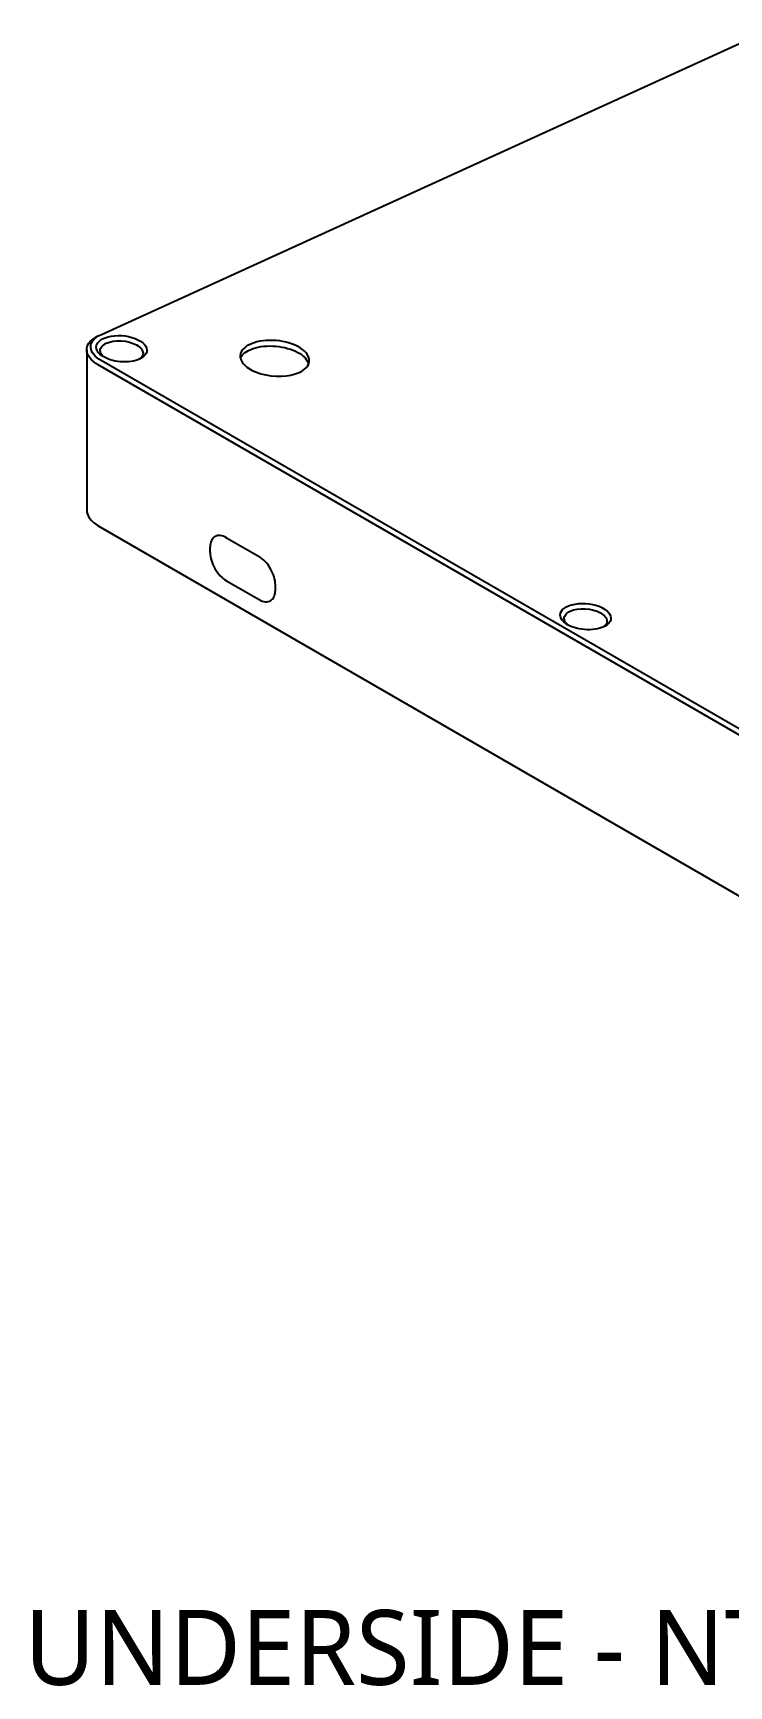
# Model space of a CAD drawing. Header units: millimetres. Extents: x 9 to 415, y 5 to 293.
# Drawn here: x 334.25 to 353.75, y 180.97 to 227.29 of the extents above; entities that cross this region are included whole.
import ezdxf

# ---------------------------------------------------------------- set-up
doc = ezdxf.new("R2010")
doc.units = ezdxf.units.MM
doc.layers.add('NOTES', color=7, linetype='Continuous')
doc.layers.add('VISIBLE', color=7, linetype='Continuous')
doc.styles.add('OpenSans', font='OpenSans-Regular.ttf')

msp = doc.modelspace()

# ---------------------------------------------------------------- linework, layer by layer
at = {"layer": 'VISIBLE'}
for points in [[(336.16103, 218.84744), (354.67801, 227.29093)], [(335.75002, 218.41317), (335.75401, 218.46144), (335.76597, 218.5089), (335.78583, 218.55523), (335.81346, 218.60009), (335.84869, 218.64314), (335.89128, 218.68407), (335.94093, 218.72259), (335.99731, 218.7584)], [(336.15241, 218.11497), (336.09089, 218.15354), (336.0358, 218.19448), (335.98759, 218.23746), (335.94668, 218.28211), (335.9134, 218.32806), (335.88804, 218.37492), (335.87082, 218.42231), (335.86187, 218.46982), (335.86127, 218.51706), (335.86904, 218.56362), (335.88511, 218.60913), (335.90935, 218.65318), (335.94156, 218.69543), (335.98148, 218.7355), (336.02875, 218.77308), (336.08299, 218.80783)], [(336.08299, 218.80783), (335.99731, 218.7584)], [(336.17525, 218.24717), (336.11786, 218.29306), (336.07259, 218.34192), (336.04031, 218.3928), (336.02164, 218.44467), (336.01693, 218.49653), (336.02626, 218.54734), (336.04944, 218.5961), (336.08599, 218.64186), (336.1352, 218.68372), (336.19608, 218.72086), (336.26743, 218.75255), (336.34786, 218.77817), (336.43579, 218.7972), (336.52949, 218.80928), (336.62711, 218.81416), (336.72674, 218.81174), (336.82642, 218.80205), (336.92418, 218.7853), (337.01809, 218.76178), (337.10628, 218.73197), (337.18699, 218.69643), (337.25861, 218.65588), (337.31969, 218.61111), (337.36901, 218.56302), (337.40557, 218.51256), (337.42863, 218.46076), (337.43773, 218.40866), (337.43273, 218.35732), (337.41377, 218.30779), (337.38132, 218.26106), (337.33615, 218.21807), (337.27931, 218.17965)], [(336.08299, 218.80783), (336.16103, 218.84744)], [(336.12722, 218.39028), (336.12998, 218.41978), (336.13827, 218.44872), (336.15201, 218.47683), (336.17113, 218.50385), (336.19546, 218.52953), (336.22481, 218.55361), (336.25893, 218.57586), (336.29753, 218.59608), (336.38674, 218.62958), (336.48924, 218.65274), (336.60121, 218.66454), (336.71839, 218.66442), (336.83625, 218.65224), (336.95014, 218.6284), (337.05551, 218.59374), (337.14815, 218.5496), (337.18849, 218.5245), (337.22429, 218.49771), (337.25519, 218.4695), (337.28088, 218.44014), (337.30111, 218.40995), (337.31568, 218.37923), (337.32447, 218.3483), (337.3274, 218.31745)], [(341.9859, 218.09243), (341.98545, 218.14147), (341.97571, 218.19085), (341.95677, 218.24008), (341.92881, 218.28869), (341.89209, 218.33622), (341.84698, 218.3822), (341.7939, 218.4262), (341.73338, 218.46779), (341.66598, 218.50657), (341.59236, 218.54216), (341.51324, 218.57423), (341.42936, 218.60246), (341.34154, 218.62658), (341.25063, 218.64637), (341.1575, 218.66162), (341.06304, 218.67219), (340.96817, 218.67799), (340.87381, 218.67895), (340.78085, 218.67507), (340.69019, 218.66638), (340.60271, 218.65297), (340.51926, 218.63496), (340.44062, 218.61253), (340.36757, 218.5859), (340.3008, 218.55532), (340.24096, 218.52109), (340.18862, 218.48353), (340.1443, 218.44301), (340.1084, 218.39992), (340.08129, 218.35467), (340.06321, 218.3077), (340.05436, 218.25946)], [(336.0745, 217.98899), (336.00156, 218.03498), (335.93685, 218.08396), (335.88098, 218.13546), (335.83448, 218.189), (335.79782, 218.24407), (335.77136, 218.30015), (335.75537, 218.35669), (335.75002, 218.41317)], [(335.75002, 218.41317), (335.75002, 213.93087)], [(336.22263, 218.21698), (336.18159, 218.25822), (336.15162, 218.30142), (336.13336, 218.34573), (336.12722, 218.39028)], [(337.23956, 218.15883), (337.18539, 218.13592), (337.12598, 218.1163), (337.06197, 218.10025), (336.99406, 218.08799), (336.92303, 218.07968), (336.84967, 218.07545), (336.77485, 218.07536), (336.69942, 218.07943), (336.62425, 218.08762), (336.55022, 218.09985), (336.47817, 218.11598), (336.40894, 218.13581), (336.34331, 218.15914), (336.28204, 218.18568), (336.22581, 218.21514), (336.17525, 218.24717)], [(337.3274, 218.31745), (337.32121, 218.27333), (337.30284, 218.23102), (337.27284, 218.19141), (337.23201, 218.15529)], [(337.27931, 218.17965), (337.23956, 218.15883)], [(340.05436, 218.25946), (340.05386, 218.22199), (340.05881, 218.18426), (340.06918, 218.14648), (340.08491, 218.10887), (340.10592, 218.07164), (340.13208, 218.03499), (340.16324, 217.99914), (340.19924, 217.96429), (340.23986, 217.93063), (340.28489, 217.89835), (340.3871, 217.83867), (340.50356, 217.78658), (340.63166, 217.74325), (340.7685, 217.70968), (340.91101, 217.6866), (341.05598, 217.67454), (341.20015, 217.67378), (341.34025, 217.68432), (341.47315, 217.70594), (341.59585, 217.73814), (341.70558, 217.7802)], [(340.05982, 218.17949), (340.08076, 218.22085), (340.10889, 218.26063), (340.144, 218.29853), (340.18582, 218.33424), (340.23401, 218.3675), (340.28821, 218.39805), (340.34799, 218.42564), (340.41289, 218.45006), (340.4824, 218.47113), (340.55599, 218.48867), (340.63308, 218.50256), (340.71307, 218.51268), (340.79535, 218.51895), (340.87926, 218.52134), (340.96416, 218.51981), (341.0494, 218.51438), (341.13429, 218.5051), (341.2182, 218.49203), (341.30046, 218.47527), (341.38043, 218.45496), (341.4575, 218.43126), (341.53106, 218.40435), (341.60054, 218.37443), (341.66541, 218.34174), (341.72515, 218.30654), (341.77931, 218.2691), (341.82746, 218.2297), (341.86923, 218.18867), (341.90429, 218.1463), (341.93238, 218.10294), (341.95326, 218.05892), (341.96679, 218.01458)], [(378.84178, 193.29729), (336.0745, 217.98899)], [(378.91968, 193.42327), (336.15241, 218.11497)], [(341.70558, 217.7802), (341.76548, 217.81053), (341.81904, 217.84397), (341.8658, 217.88023), (341.90536, 217.91901), (341.9374, 217.95997), (341.96162, 218.00278), (341.97783, 218.04705), (341.9859, 218.09243)], [(335.75002, 213.93087), (335.75535, 213.86818), (335.7713, 213.80609), (335.79772, 213.7452), (335.83435, 213.6861), (335.88083, 213.62936), (335.93672, 213.57552), (336.00149, 213.5251), (336.0745, 213.47859)], [(336.0745, 213.47859), (378.84178, 188.78689)], [(339.34184, 213.18044), (339.31172, 213.15945), (339.28501, 213.13329), (339.26195, 213.10218), (339.24278, 213.06644), (339.22767, 213.02641), (339.21677, 212.98247), (339.21019, 212.93505), (339.20799, 212.8846)], [(339.66496, 213.14843), (339.62017, 213.17175), (339.57581, 213.18976), (339.53231, 213.20229), (339.49009, 213.20922), (339.44955, 213.21049), (339.41108, 213.20608), (339.37506, 213.19603), (339.34184, 213.18044)], [(339.66496, 213.14843), (340.5789, 212.62077)], [(339.20799, 212.73384), (339.20799, 212.8846)], [(339.20799, 212.73384), (339.21019, 212.68085), (339.21677, 212.62583), (339.22767, 212.5693), (339.24278, 212.51183), (339.26195, 212.45395), (339.28501, 212.39622), (339.34184, 212.28345), (339.41108, 212.17785), (339.44955, 212.12902), (339.49009, 212.08347), (339.53231, 212.04165), (339.57581, 212.00396), (339.62017, 211.97075), (339.66496, 211.94235)], [(341.03586, 211.82928), (341.03366, 211.88227), (341.02708, 211.93729), (341.01619, 211.99381), (341.00108, 212.05129), (340.9819, 212.10917), (340.95885, 212.16689), (340.90202, 212.27966), (340.83277, 212.38526), (340.79431, 212.43409), (340.75377, 212.47964), (340.71155, 212.52146), (340.66805, 212.55916), (340.62369, 212.59237), (340.5789, 212.62077)], [(339.66496, 211.94235), (340.5789, 211.41468)], [(341.03586, 211.67852), (341.03586, 211.82928)], [(340.5789, 211.41468), (340.62369, 211.39137), (340.66805, 211.37335), (340.71155, 211.36082), (340.75377, 211.35389), (340.79431, 211.35262), (340.83277, 211.35704), (340.86879, 211.36709), (340.90202, 211.38268)], [(340.90202, 211.38268), (340.93214, 211.40366), (340.95885, 211.42983), (340.9819, 211.46093), (341.00108, 211.49667), (341.01619, 211.5367), (341.02708, 211.58064), (341.03366, 211.62807), (341.03586, 211.67852)], [(349.1768, 210.74073), (349.11941, 210.78661), (349.07413, 210.83548), (349.04185, 210.88635), (349.02318, 210.93823), (349.01848, 210.99008), (349.02781, 211.04089), (349.05099, 211.08965), (349.08754, 211.13542), (349.13674, 211.17728), (349.19762, 211.21442), (349.26898, 211.24611), (349.34941, 211.27172), (349.43734, 211.29075), (349.53103, 211.30283), (349.62866, 211.30771), (349.72829, 211.30529), (349.82797, 211.29561), (349.92573, 211.27885), (350.01964, 211.25533), (350.10782, 211.22552), (350.18854, 211.18999), (350.26015, 211.14944), (350.32124, 211.10467), (350.37056, 211.05657), (350.40712, 211.00612), (350.43018, 210.95431), (350.43928, 210.90221), (350.43428, 210.85087), (350.41532, 210.80134), (350.38287, 210.75461), (350.33769, 210.71162), (350.28086, 210.67321)], [(349.12877, 210.88383), (349.13153, 210.91334), (349.13981, 210.94228), (349.15356, 210.97039), (349.17267, 210.99741), (349.19701, 211.02308), (349.22636, 211.04716), (349.26048, 211.06942), (349.29907, 211.08963), (349.38829, 211.12313), (349.49079, 211.14629), (349.60275, 211.1581), (349.71994, 211.15797), (349.83779, 211.1458), (349.95168, 211.12195), (350.05706, 211.0873), (350.14969, 211.04316), (350.19004, 211.01806), (350.22584, 210.99126), (350.25674, 210.96305), (350.28243, 210.9337), (350.30266, 210.90351), (350.31723, 210.87279), (350.32601, 210.84185), (350.32895, 210.81101)], [(349.22417, 210.71053), (349.18313, 210.75177), (349.15317, 210.79497), (349.13491, 210.83929), (349.12877, 210.88383)], [(350.32895, 210.81101), (350.32275, 210.76689), (350.30439, 210.72458), (350.27439, 210.68496), (350.23355, 210.64884)], [(350.24111, 210.65238), (350.18694, 210.62947), (350.12753, 210.60986), (350.06352, 210.59381), (349.99561, 210.58154), (349.92457, 210.57323), (349.85122, 210.569), (349.77639, 210.56891), (349.70096, 210.57298), (349.62579, 210.58118), (349.55176, 210.59341), (349.47972, 210.60953), (349.41049, 210.62937), (349.34486, 210.65269), (349.28358, 210.67923), (349.22735, 210.70869), (349.1768, 210.74073)], [(350.28086, 210.67321), (350.24111, 210.65238)]]:
    msp.add_lwpolyline(points, dxfattribs=at)

# ---------------------------------------------------------------- texts
at = {"layer": 'NOTES', "style": 'OpenSans'}
msp.add_text('UNDERSIDE - NTS', height=2.1, dxfattribs=at).set_placement((334, 181))

doc.saveas('drawing.dxf')
